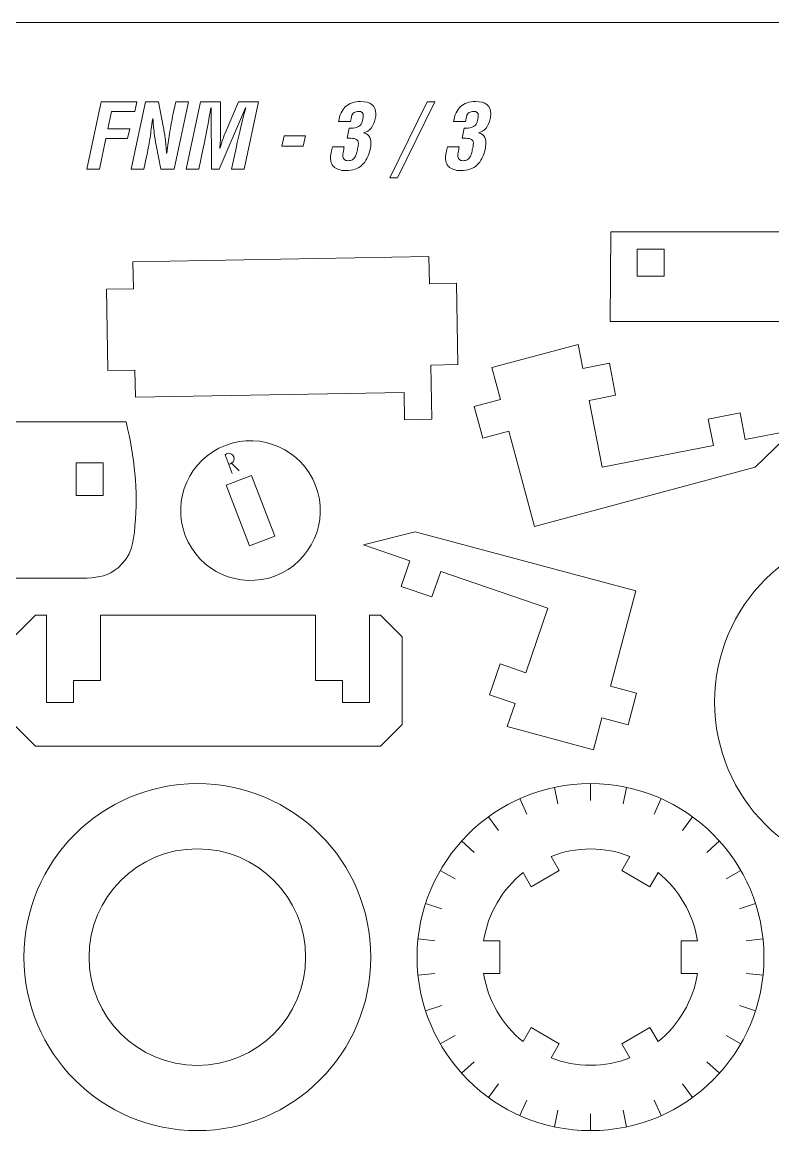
# Model space of a CAD drawing. Header units: centimetres. Extents: x -47.2 to 47.8, y -16.6 to 12.4.
# Drawn here: x -5.36 to 1.7, y -9.03 to 1.56 of the extents above; entities that cross this region are included whole.
import ezdxf

# ---------------------------------------------------------------- set-up
doc = ezdxf.new("R2010")
doc.units = ezdxf.units.CM
doc.header["$MEASUREMENT"] = 0
doc.layers.add('Camada 1', color=7, linetype='Continuous')

msp = doc.modelspace()

# ---------------------------------------------------------------- linework, layer by layer
at = {"layer": 'Camada 1', "color": 6, "lineweight": 9}
msp.add_open_spline([(-8.92761, 1.56359), (-8.92761, 1.56359), (9.47241, 1.56359), (9.47241, 1.56359), (9.47241, 1.56359), (9.63741, 1.56359), (9.7724, 1.4286), (9.7724, 1.2636), (9.7724, 1.2636), (9.7724, 1.2636), (9.7724, -16.29702), (9.7724, -16.29702), (9.7724, -16.29702), (9.7724, -16.46202), (9.63741, -16.59701), (9.47241, -16.59701), (9.47241, -16.59701), (9.47241, -16.59701), (-8.92761, -16.59701), (-8.92761, -16.59701), (-8.92761, -16.59701), (-9.09261, -16.59701), (-9.2276, -16.46202), (-9.2276, -16.29702), (-9.2276, -16.29702), (-9.2276, -16.29702), (-9.2276, 1.2636), (-9.2276, 1.2636), (-9.2276, 1.2636), (-9.2276, 1.4286), (-9.09261, 1.56359), (-8.92761, 1.56359)], degree=3, knots=[0, 0, 0, 0, 0.11111111, 0.11111111, 0.11111111, 0.11111111, 0.22222222, 0.22222222, 0.22222222, 0.22222222, 0.33333333, 0.33333333, 0.33333333, 0.33333333, 0.44444444, 0.44444444, 0.44444444, 0.44444444, 0.55555556, 0.55555556, 0.55555556, 0.55555556, 0.66666667, 0.66666667, 0.66666667, 0.66666667, 0.77777778, 0.77777778, 0.77777778, 0.77777778, 1, 1, 1, 1], dxfattribs=at)
at = {"layer": 'Camada 1', "color": 5, "lineweight": 9}
for points, knots in [([(-4.63221, 0.18341), (-4.63221, 0.18341), (-4.57125, 0.47128), (-4.57125, 0.47128), (-4.57125, 0.47128), (-4.57125, 0.47128), (-4.3672, 0.47128), (-4.3672, 0.47128), (-4.3672, 0.47128), (-4.3672, 0.47128), (-4.34688, 0.56441), (-4.34688, 0.56441), (-4.34688, 0.56441), (-4.34688, 0.56441), (-4.55093, 0.56441), (-4.55093, 0.56441), (-4.55093, 0.56441), (-4.55093, 0.56441), (-4.51706, 0.72528), (-4.51706, 0.72528), (-4.51706, 0.72528), (-4.51706, 0.72528), (-4.29947, 0.72528), (-4.29947, 0.72528), (-4.29947, 0.72528), (-4.29947, 0.72528), (-4.27999, 0.81841), (-4.27999, 0.81841), (-4.27999, 0.81841), (-4.27999, 0.81841), (-4.61612, 0.81841), (-4.61612, 0.81841), (-4.61612, 0.81841), (-4.61612, 0.81841), (-4.75074, 0.18341), (-4.75074, 0.18341), (-4.75074, 0.18341), (-4.75074, 0.18341), (-4.63221, 0.18341), (-4.63221, 0.18341)], [0, 0, 0, 0, 0.09090909, 0.09090909, 0.09090909, 0.09090909, 0.18181818, 0.18181818, 0.18181818, 0.18181818, 0.27272727, 0.27272727, 0.27272727, 0.27272727, 0.36363636, 0.36363636, 0.36363636, 0.36363636, 0.45454545, 0.45454545, 0.45454545, 0.45454545, 0.54545455, 0.54545455, 0.54545455, 0.54545455, 0.63636364, 0.63636364, 0.63636364, 0.63636364, 0.72727273, 0.72727273, 0.72727273, 0.72727273, 0.81818182, 0.81818182, 0.81818182, 0.81818182, 1, 1, 1, 1]), ([(-3.93963, 0.69395), (-3.94979, 0.64597), (-3.96051, 0.58642), (-3.9718, 0.5153), (-3.9718, 0.5153), (-3.9797, 0.46507), (-3.98845, 0.40496), (-3.99805, 0.33496), (-3.99805, 0.33496), (-3.99805, 0.33496), (-3.99974, 0.33496), (-3.99974, 0.33496), (-3.99974, 0.33496), (-4.00313, 0.38689), (-4.00736, 0.4329), (-4.01244, 0.47297), (-4.01244, 0.47297), (-4.01752, 0.51305), (-4.02373, 0.55115), (-4.03107, 0.58727), (-4.03107, 0.58727), (-4.03107, 0.58727), (-4.07425, 0.81841), (-4.07425, 0.81841), (-4.07425, 0.81841), (-4.07425, 0.81841), (-4.19702, 0.81841), (-4.19702, 0.81841), (-4.19702, 0.81841), (-4.19702, 0.81841), (-4.33164, 0.18341), (-4.33164, 0.18341), (-4.33164, 0.18341), (-4.33164, 0.18341), (-4.2131, 0.18341), (-4.2131, 0.18341), (-4.2131, 0.18341), (-4.2131, 0.18341), (-4.1877, 0.30279), (-4.1877, 0.30279), (-4.1877, 0.30279), (-4.18206, 0.32876), (-4.1767, 0.35599), (-4.17162, 0.38449), (-4.17162, 0.38449), (-4.16654, 0.413), (-4.16117, 0.44503), (-4.15553, 0.48059), (-4.15553, 0.48059), (-4.15101, 0.50938), (-4.14706, 0.53633), (-4.14368, 0.56145), (-4.14368, 0.56145), (-4.14029, 0.58657), (-4.13577, 0.62001), (-4.13013, 0.66178), (-4.13013, 0.66178), (-4.13013, 0.66178), (-4.12844, 0.66178), (-4.12844, 0.66178), (-4.12844, 0.66178), (-4.12505, 0.61154), (-4.12096, 0.5661), (-4.11616, 0.52546), (-4.11616, 0.52546), (-4.11136, 0.48482), (-4.10501, 0.44616), (-4.09711, 0.40947), (-4.09711, 0.40947), (-4.09711, 0.40947), (-4.05308, 0.18341), (-4.05308, 0.18341), (-4.05308, 0.18341), (-4.05308, 0.18341), (-3.92947, 0.18341), (-3.92947, 0.18341), (-3.92947, 0.18341), (-3.92947, 0.18341), (-3.79485, 0.81841), (-3.79485, 0.81841), (-3.79485, 0.81841), (-3.79485, 0.81841), (-3.91338, 0.81841), (-3.91338, 0.81841), (-3.91338, 0.81841), (-3.91338, 0.81841), (-3.93963, 0.69395), (-3.93963, 0.69395)], [0, 0, 0, 0, 0.04347826, 0.04347826, 0.04347826, 0.04347826, 0.08695652, 0.08695652, 0.08695652, 0.08695652, 0.13043478, 0.13043478, 0.13043478, 0.13043478, 0.17391304, 0.17391304, 0.17391304, 0.17391304, 0.2173913, 0.2173913, 0.2173913, 0.2173913, 0.26086957, 0.26086957, 0.26086957, 0.26086957, 0.30434783, 0.30434783, 0.30434783, 0.30434783, 0.34782609, 0.34782609, 0.34782609, 0.34782609, 0.39130435, 0.39130435, 0.39130435, 0.39130435, 0.43478261, 0.43478261, 0.43478261, 0.43478261, 0.47826087, 0.47826087, 0.47826087, 0.47826087, 0.52173913, 0.52173913, 0.52173913, 0.52173913, 0.56521739, 0.56521739, 0.56521739, 0.56521739, 0.60869565, 0.60869565, 0.60869565, 0.60869565, 0.65217391, 0.65217391, 0.65217391, 0.65217391, 0.69565217, 0.69565217, 0.69565217, 0.69565217, 0.73913043, 0.73913043, 0.73913043, 0.73913043, 0.7826087, 0.7826087, 0.7826087, 0.7826087, 0.82608696, 0.82608696, 0.82608696, 0.82608696, 0.86956522, 0.86956522, 0.86956522, 0.86956522, 0.91304348, 0.91304348, 0.91304348, 0.91304348, 1, 1, 1, 1]), ([(-3.6543, 0.38322), (-3.62438, 0.52377), (-3.60096, 0.64993), (-3.58402, 0.76169), (-3.58402, 0.76169), (-3.58402, 0.76169), (-3.57979, 0.76169), (-3.57979, 0.76169), (-3.57979, 0.76169), (-3.57979, 0.76169), (-3.5781, 0.18341), (-3.5781, 0.18341), (-3.5781, 0.18341), (-3.5781, 0.18341), (-3.50613, 0.18341), (-3.50613, 0.18341), (-3.50613, 0.18341), (-3.50613, 0.18341), (-3.25636, 0.76169), (-3.25636, 0.76169), (-3.25636, 0.76169), (-3.25636, 0.76169), (-3.25467, 0.76169), (-3.25467, 0.76169), (-3.25467, 0.76169), (-3.28515, 0.6488), (-3.31535, 0.52264), (-3.34526, 0.38322), (-3.34526, 0.38322), (-3.34526, 0.38322), (-3.38759, 0.18341), (-3.38759, 0.18341), (-3.38759, 0.18341), (-3.38759, 0.18341), (-3.26906, 0.18341), (-3.26906, 0.18341), (-3.26906, 0.18341), (-3.26906, 0.18341), (-3.13444, 0.81841), (-3.13444, 0.81841), (-3.13444, 0.81841), (-3.13444, 0.81841), (-3.3224, 0.81841), (-3.3224, 0.81841), (-3.3224, 0.81841), (-3.3224, 0.81841), (-3.44855, 0.52377), (-3.44855, 0.52377), (-3.44855, 0.52377), (-3.45646, 0.50458), (-3.46365, 0.48525), (-3.47015, 0.46577), (-3.47015, 0.46577), (-3.47664, 0.4463), (-3.48581, 0.41681), (-3.49766, 0.3773), (-3.49766, 0.3773), (-3.49766, 0.3773), (-3.49936, 0.3773), (-3.49936, 0.3773), (-3.49936, 0.3773), (-3.49371, 0.43205), (-3.49089, 0.48087), (-3.49089, 0.52377), (-3.49089, 0.52377), (-3.49089, 0.52377), (-3.49174, 0.81841), (-3.49174, 0.81841), (-3.49174, 0.81841), (-3.49174, 0.81841), (-3.68054, 0.81841), (-3.68054, 0.81841), (-3.68054, 0.81841), (-3.68054, 0.81841), (-3.81516, 0.18341), (-3.81516, 0.18341), (-3.81516, 0.18341), (-3.81516, 0.18341), (-3.69663, 0.18341), (-3.69663, 0.18341), (-3.69663, 0.18341), (-3.69663, 0.18341), (-3.6543, 0.38322), (-3.6543, 0.38322)], [0, 0, 0, 0, 0.04545455, 0.04545455, 0.04545455, 0.04545455, 0.09090909, 0.09090909, 0.09090909, 0.09090909, 0.13636364, 0.13636364, 0.13636364, 0.13636364, 0.18181818, 0.18181818, 0.18181818, 0.18181818, 0.22727273, 0.22727273, 0.22727273, 0.22727273, 0.27272727, 0.27272727, 0.27272727, 0.27272727, 0.31818182, 0.31818182, 0.31818182, 0.31818182, 0.36363636, 0.36363636, 0.36363636, 0.36363636, 0.40909091, 0.40909091, 0.40909091, 0.40909091, 0.45454545, 0.45454545, 0.45454545, 0.45454545, 0.5, 0.5, 0.5, 0.5, 0.54545455, 0.54545455, 0.54545455, 0.54545455, 0.59090909, 0.59090909, 0.59090909, 0.59090909, 0.63636364, 0.63636364, 0.63636364, 0.63636364, 0.68181818, 0.68181818, 0.68181818, 0.68181818, 0.72727273, 0.72727273, 0.72727273, 0.72727273, 0.77272727, 0.77272727, 0.77272727, 0.77272727, 0.81818182, 0.81818182, 0.81818182, 0.81818182, 0.86363636, 0.86363636, 0.86363636, 0.86363636, 0.90909091, 0.90909091, 0.90909091, 0.90909091, 1, 1, 1, 1]), ([(-2.30047, 0.47636), (-2.27394, 0.47636), (-2.25221, 0.47481), (-2.23527, 0.4717), (-2.23527, 0.4717), (-2.21834, 0.4686), (-2.20649, 0.46168), (-2.19971, 0.45096), (-2.19971, 0.45096), (-2.19633, 0.44588), (-2.19463, 0.43798), (-2.19463, 0.42725), (-2.19463, 0.42725), (-2.19463, 0.41596), (-2.19661, 0.40157), (-2.20056, 0.38407), (-2.20056, 0.38407), (-2.20056, 0.38407), (-2.20141, 0.37984), (-2.20141, 0.37984), (-2.20141, 0.37984), (-2.20536, 0.36008), (-2.20903, 0.34428), (-2.21241, 0.33242), (-2.21241, 0.33242), (-2.2158, 0.32057), (-2.2206, 0.30928), (-2.22681, 0.29856), (-2.22681, 0.29856), (-2.23301, 0.28783), (-2.2412, 0.27937), (-2.25136, 0.27316), (-2.25136, 0.27316), (-2.26152, 0.26695), (-2.27422, 0.26384), (-2.28946, 0.26384), (-2.28946, 0.26384), (-2.30809, 0.26384), (-2.32121, 0.26836), (-2.32883, 0.27739), (-2.32883, 0.27739), (-2.33645, 0.28642), (-2.34026, 0.29912), (-2.34026, 0.31549), (-2.34026, 0.31549), (-2.34026, 0.32678), (-2.33772, 0.34541), (-2.33264, 0.37137), (-2.33264, 0.37137), (-2.33095, 0.37984), (-2.32953, 0.38746), (-2.32841, 0.39423), (-2.32841, 0.39423), (-2.32841, 0.39423), (-2.43932, 0.39423), (-2.43932, 0.39423), (-2.43932, 0.39423), (-2.43932, 0.39423), (-2.44694, 0.35698), (-2.44694, 0.35698), (-2.44694, 0.35698), (-2.45315, 0.33271), (-2.45625, 0.31097), (-2.45625, 0.29178), (-2.45625, 0.29178), (-2.45625, 0.27541), (-2.454, 0.26017), (-2.44948, 0.24606), (-2.44948, 0.24606), (-2.44496, 0.23195), (-2.43734, 0.21925), (-2.42662, 0.20796), (-2.42662, 0.20796), (-2.4159, 0.19667), (-2.40108, 0.18764), (-2.38217, 0.18087), (-2.38217, 0.18087), (-2.36326, 0.1741), (-2.33969, 0.17071), (-2.31147, 0.17071), (-2.31147, 0.17071), (-2.24825, 0.17071), (-2.19802, 0.18793), (-2.16077, 0.22236), (-2.16077, 0.22236), (-2.12351, 0.25679), (-2.09811, 0.30618), (-2.08456, 0.37052), (-2.08456, 0.37052), (-2.07948, 0.39197), (-2.07694, 0.41145), (-2.07694, 0.42894), (-2.07694, 0.42894), (-2.07694, 0.45773), (-2.08329, 0.48017), (-2.096, 0.49625), (-2.096, 0.49625), (-2.1087, 0.51234), (-2.12577, 0.5218), (-2.14722, 0.52462), (-2.14722, 0.52462), (-2.14722, 0.52462), (-2.14722, 0.52631), (-2.14722, 0.52631), (-2.14722, 0.52631), (-2.11787, 0.53083), (-2.09374, 0.54578), (-2.07483, 0.57118), (-2.07483, 0.57118), (-2.05592, 0.59658), (-2.04308, 0.62537), (-2.0363, 0.65755), (-2.0363, 0.65755), (-2.03235, 0.67504), (-2.03038, 0.69113), (-2.03038, 0.70581), (-2.03038, 0.70581), (-2.03038, 0.74249), (-2.04223, 0.77086), (-2.06594, 0.7909), (-2.06594, 0.7909), (-2.08965, 0.81093), (-2.12577, 0.82095), (-2.17431, 0.82095), (-2.17431, 0.82095), (-2.23358, 0.82095), (-2.28043, 0.80472), (-2.31486, 0.77227), (-2.31486, 0.77227), (-2.34929, 0.73981), (-2.3713, 0.69339), (-2.3809, 0.63299), (-2.3809, 0.63299), (-2.3809, 0.63299), (-2.26999, 0.63299), (-2.26999, 0.63299), (-2.26999, 0.63299), (-2.26999, 0.63299), (-2.26067, 0.67787), (-2.26067, 0.67787), (-2.26067, 0.67787), (-2.25616, 0.69649), (-2.24755, 0.70947), (-2.23485, 0.71681), (-2.23485, 0.71681), (-2.22215, 0.72415), (-2.20818, 0.72782), (-2.19294, 0.72782), (-2.19294, 0.72782), (-2.16302, 0.72782), (-2.14807, 0.71343), (-2.14807, 0.68464), (-2.14807, 0.68464), (-2.14807, 0.67674), (-2.14919, 0.66742), (-2.15145, 0.6567), (-2.15145, 0.6567), (-2.1554, 0.63807), (-2.16119, 0.62213), (-2.16881, 0.60886), (-2.16881, 0.60886), (-2.17643, 0.5956), (-2.18842, 0.58558), (-2.20479, 0.5788), (-2.20479, 0.5788), (-2.21721, 0.57372), (-2.2364, 0.5709), (-2.26237, 0.57034), (-2.26237, 0.57034), (-2.27083, 0.57034), (-2.27704, 0.57034), (-2.28099, 0.57034), (-2.28099, 0.57034), (-2.28099, 0.57034), (-2.30047, 0.47636), (-2.30047, 0.47636)], [0, 0, 0, 0, 0.02222222, 0.02222222, 0.02222222, 0.02222222, 0.04444444, 0.04444444, 0.04444444, 0.04444444, 0.06666667, 0.06666667, 0.06666667, 0.06666667, 0.08888889, 0.08888889, 0.08888889, 0.08888889, 0.11111111, 0.11111111, 0.11111111, 0.11111111, 0.13333333, 0.13333333, 0.13333333, 0.13333333, 0.15555556, 0.15555556, 0.15555556, 0.15555556, 0.17777778, 0.17777778, 0.17777778, 0.17777778, 0.2, 0.2, 0.2, 0.2, 0.22222222, 0.22222222, 0.22222222, 0.22222222, 0.24444444, 0.24444444, 0.24444444, 0.24444444, 0.26666667, 0.26666667, 0.26666667, 0.26666667, 0.28888889, 0.28888889, 0.28888889, 0.28888889, 0.31111111, 0.31111111, 0.31111111, 0.31111111, 0.33333333, 0.33333333, 0.33333333, 0.33333333, 0.35555556, 0.35555556, 0.35555556, 0.35555556, 0.37777778, 0.37777778, 0.37777778, 0.37777778, 0.4, 0.4, 0.4, 0.4, 0.42222222, 0.42222222, 0.42222222, 0.42222222, 0.44444444, 0.44444444, 0.44444444, 0.44444444, 0.46666667, 0.46666667, 0.46666667, 0.46666667, 0.48888889, 0.48888889, 0.48888889, 0.48888889, 0.51111111, 0.51111111, 0.51111111, 0.51111111, 0.53333333, 0.53333333, 0.53333333, 0.53333333, 0.55555556, 0.55555556, 0.55555556, 0.55555556, 0.57777778, 0.57777778, 0.57777778, 0.57777778, 0.6, 0.6, 0.6, 0.6, 0.62222222, 0.62222222, 0.62222222, 0.62222222, 0.64444444, 0.64444444, 0.64444444, 0.64444444, 0.66666667, 0.66666667, 0.66666667, 0.66666667, 0.68888889, 0.68888889, 0.68888889, 0.68888889, 0.71111111, 0.71111111, 0.71111111, 0.71111111, 0.73333333, 0.73333333, 0.73333333, 0.73333333, 0.75555556, 0.75555556, 0.75555556, 0.75555556, 0.77777778, 0.77777778, 0.77777778, 0.77777778, 0.8, 0.8, 0.8, 0.8, 0.82222222, 0.82222222, 0.82222222, 0.82222222, 0.84444444, 0.84444444, 0.84444444, 0.84444444, 0.86666667, 0.86666667, 0.86666667, 0.86666667, 0.88888889, 0.88888889, 0.88888889, 0.88888889, 0.91111111, 0.91111111, 0.91111111, 0.91111111, 0.93333333, 0.93333333, 0.93333333, 0.93333333, 0.95555556, 0.95555556, 0.95555556, 0.95555556, 1, 1, 1, 1]), ([(-1.89914, 0.10382), (-1.89914, 0.10382), (-1.82548, 0.10382), (-1.82548, 0.10382), (-1.82548, 0.10382), (-1.82548, 0.10382), (-1.47411, 0.81841), (-1.47411, 0.81841), (-1.47411, 0.81841), (-1.47411, 0.81841), (-1.54777, 0.81841), (-1.54777, 0.81841), (-1.54777, 0.81841), (-1.54777, 0.81841), (-1.89914, 0.10382), (-1.89914, 0.10382)], [0, 0, 0, 0, 0.2, 0.2, 0.2, 0.2, 0.4, 0.4, 0.4, 0.4, 0.6, 0.6, 0.6, 0.6, 1, 1, 1, 1]), ([(-1.21842, 0.47636), (-1.19189, 0.47636), (-1.17016, 0.47481), (-1.15322, 0.4717), (-1.15322, 0.4717), (-1.13629, 0.4686), (-1.12444, 0.46168), (-1.11766, 0.45096), (-1.11766, 0.45096), (-1.11428, 0.44588), (-1.11258, 0.43798), (-1.11258, 0.42725), (-1.11258, 0.42725), (-1.11258, 0.41596), (-1.11456, 0.40157), (-1.11851, 0.38407), (-1.11851, 0.38407), (-1.11851, 0.38407), (-1.11936, 0.37984), (-1.11936, 0.37984), (-1.11936, 0.37984), (-1.12331, 0.36008), (-1.12698, 0.34428), (-1.13036, 0.33242), (-1.13036, 0.33242), (-1.13375, 0.32057), (-1.13855, 0.30928), (-1.14476, 0.29856), (-1.14476, 0.29856), (-1.15096, 0.28783), (-1.15915, 0.27937), (-1.16931, 0.27316), (-1.16931, 0.27316), (-1.17947, 0.26695), (-1.19217, 0.26384), (-1.20741, 0.26384), (-1.20741, 0.26384), (-1.22604, 0.26384), (-1.23916, 0.26836), (-1.24678, 0.27739), (-1.24678, 0.27739), (-1.2544, 0.28642), (-1.25821, 0.29912), (-1.25821, 0.31549), (-1.25821, 0.31549), (-1.25821, 0.32678), (-1.25567, 0.34541), (-1.25059, 0.37137), (-1.25059, 0.37137), (-1.2489, 0.37984), (-1.24748, 0.38746), (-1.24636, 0.39423), (-1.24636, 0.39423), (-1.24636, 0.39423), (-1.35727, 0.39423), (-1.35727, 0.39423), (-1.35727, 0.39423), (-1.35727, 0.39423), (-1.36489, 0.35698), (-1.36489, 0.35698), (-1.36489, 0.35698), (-1.3711, 0.33271), (-1.3742, 0.31097), (-1.3742, 0.29178), (-1.3742, 0.29178), (-1.3742, 0.27541), (-1.37195, 0.26017), (-1.36743, 0.24606), (-1.36743, 0.24606), (-1.36291, 0.23195), (-1.35529, 0.21925), (-1.34457, 0.20796), (-1.34457, 0.20796), (-1.33385, 0.19667), (-1.31903, 0.18764), (-1.30012, 0.18087), (-1.30012, 0.18087), (-1.28121, 0.1741), (-1.25764, 0.17071), (-1.22942, 0.17071), (-1.22942, 0.17071), (-1.1662, 0.17071), (-1.11597, 0.18793), (-1.07872, 0.22236), (-1.07872, 0.22236), (-1.04146, 0.25679), (-1.01606, 0.30618), (-1.00251, 0.37052), (-1.00251, 0.37052), (-0.99743, 0.39197), (-0.99489, 0.41145), (-0.99489, 0.42894), (-0.99489, 0.42894), (-0.99489, 0.45773), (-1.00124, 0.48017), (-1.01395, 0.49625), (-1.01395, 0.49625), (-1.02665, 0.51234), (-1.04372, 0.5218), (-1.06517, 0.52462), (-1.06517, 0.52462), (-1.06517, 0.52462), (-1.06517, 0.52631), (-1.06517, 0.52631), (-1.06517, 0.52631), (-1.03582, 0.53083), (-1.01169, 0.54578), (-0.99278, 0.57118), (-0.99278, 0.57118), (-0.97387, 0.59658), (-0.96103, 0.62537), (-0.95425, 0.65755), (-0.95425, 0.65755), (-0.9503, 0.67504), (-0.94833, 0.69113), (-0.94833, 0.70581), (-0.94833, 0.70581), (-0.94833, 0.74249), (-0.96018, 0.77086), (-0.98389, 0.7909), (-0.98389, 0.7909), (-1.0076, 0.81093), (-1.04372, 0.82095), (-1.09226, 0.82095), (-1.09226, 0.82095), (-1.15153, 0.82095), (-1.19838, 0.80472), (-1.23281, 0.77227), (-1.23281, 0.77227), (-1.26724, 0.73981), (-1.28925, 0.69339), (-1.29885, 0.63299), (-1.29885, 0.63299), (-1.29885, 0.63299), (-1.18794, 0.63299), (-1.18794, 0.63299), (-1.18794, 0.63299), (-1.18794, 0.63299), (-1.17862, 0.67787), (-1.17862, 0.67787), (-1.17862, 0.67787), (-1.17411, 0.69649), (-1.1655, 0.70947), (-1.1528, 0.71681), (-1.1528, 0.71681), (-1.1401, 0.72415), (-1.12613, 0.72782), (-1.11089, 0.72782), (-1.11089, 0.72782), (-1.08097, 0.72782), (-1.06602, 0.71343), (-1.06602, 0.68464), (-1.06602, 0.68464), (-1.06602, 0.67674), (-1.06714, 0.66742), (-1.0694, 0.6567), (-1.0694, 0.6567), (-1.07335, 0.63807), (-1.07914, 0.62213), (-1.08676, 0.60886), (-1.08676, 0.60886), (-1.09438, 0.5956), (-1.10637, 0.58558), (-1.12274, 0.5788), (-1.12274, 0.5788), (-1.13516, 0.57372), (-1.15435, 0.5709), (-1.18032, 0.57034), (-1.18032, 0.57034), (-1.18878, 0.57034), (-1.19499, 0.57034), (-1.19894, 0.57034), (-1.19894, 0.57034), (-1.19894, 0.57034), (-1.21842, 0.47636), (-1.21842, 0.47636)], [0, 0, 0, 0, 0.02222222, 0.02222222, 0.02222222, 0.02222222, 0.04444444, 0.04444444, 0.04444444, 0.04444444, 0.06666667, 0.06666667, 0.06666667, 0.06666667, 0.08888889, 0.08888889, 0.08888889, 0.08888889, 0.11111111, 0.11111111, 0.11111111, 0.11111111, 0.13333333, 0.13333333, 0.13333333, 0.13333333, 0.15555556, 0.15555556, 0.15555556, 0.15555556, 0.17777778, 0.17777778, 0.17777778, 0.17777778, 0.2, 0.2, 0.2, 0.2, 0.22222222, 0.22222222, 0.22222222, 0.22222222, 0.24444444, 0.24444444, 0.24444444, 0.24444444, 0.26666667, 0.26666667, 0.26666667, 0.26666667, 0.28888889, 0.28888889, 0.28888889, 0.28888889, 0.31111111, 0.31111111, 0.31111111, 0.31111111, 0.33333333, 0.33333333, 0.33333333, 0.33333333, 0.35555556, 0.35555556, 0.35555556, 0.35555556, 0.37777778, 0.37777778, 0.37777778, 0.37777778, 0.4, 0.4, 0.4, 0.4, 0.42222222, 0.42222222, 0.42222222, 0.42222222, 0.44444444, 0.44444444, 0.44444444, 0.44444444, 0.46666667, 0.46666667, 0.46666667, 0.46666667, 0.48888889, 0.48888889, 0.48888889, 0.48888889, 0.51111111, 0.51111111, 0.51111111, 0.51111111, 0.53333333, 0.53333333, 0.53333333, 0.53333333, 0.55555556, 0.55555556, 0.55555556, 0.55555556, 0.57777778, 0.57777778, 0.57777778, 0.57777778, 0.6, 0.6, 0.6, 0.6, 0.62222222, 0.62222222, 0.62222222, 0.62222222, 0.64444444, 0.64444444, 0.64444444, 0.64444444, 0.66666667, 0.66666667, 0.66666667, 0.66666667, 0.68888889, 0.68888889, 0.68888889, 0.68888889, 0.71111111, 0.71111111, 0.71111111, 0.71111111, 0.73333333, 0.73333333, 0.73333333, 0.73333333, 0.75555556, 0.75555556, 0.75555556, 0.75555556, 0.77777778, 0.77777778, 0.77777778, 0.77777778, 0.8, 0.8, 0.8, 0.8, 0.82222222, 0.82222222, 0.82222222, 0.82222222, 0.84444444, 0.84444444, 0.84444444, 0.84444444, 0.86666667, 0.86666667, 0.86666667, 0.86666667, 0.88888889, 0.88888889, 0.88888889, 0.88888889, 0.91111111, 0.91111111, 0.91111111, 0.91111111, 0.93333333, 0.93333333, 0.93333333, 0.93333333, 0.95555556, 0.95555556, 0.95555556, 0.95555556, 1, 1, 1, 1]), ([(-2.71364, 0.39931), (-2.71364, 0.39931), (-2.69248, 0.49668), (-2.69248, 0.49668), (-2.69248, 0.49668), (-2.69248, 0.49668), (-2.89398, 0.49668), (-2.89398, 0.49668), (-2.89398, 0.49668), (-2.89398, 0.49668), (-2.91515, 0.39931), (-2.91515, 0.39931), (-2.91515, 0.39931), (-2.91515, 0.39931), (-2.71364, 0.39931), (-2.71364, 0.39931)], [0, 0, 0, 0, 0.2, 0.2, 0.2, 0.2, 0.4, 0.4, 0.4, 0.4, 0.6, 0.6, 0.6, 0.6, 1, 1, 1, 1]), ([(-3.38123, -2.67739), (-3.38123, -2.67739), (-3.44879, -2.50139), (-3.44879, -2.50139), (-3.44879, -2.50139), (-3.43205, -2.48613), (-3.4072, -2.48386), (-3.38797, -2.49582), (-3.38797, -2.49582), (-3.36874, -2.50779), (-3.3598, -2.53107), (-3.36608, -2.55284), (-3.36608, -2.55284), (-3.37237, -2.5746), (-3.39236, -2.58953), (-3.41501, -2.58939)], [0, 0, 0, 0, 0.2, 0.2, 0.2, 0.2, 0.4, 0.4, 0.4, 0.4, 0.6, 0.6, 0.6, 0.6, 1, 1, 1, 1])]:
    msp.add_open_spline(points, degree=3, knots=knots, dxfattribs=at)
at = {"layer": 'Camada 1', "color": 250, "lineweight": 9}
for points, knots in [([(0.18254, -0.40503), (0.18254, -0.40503), (3.19745, -0.40503), (3.19745, -0.40503), (3.19745, -0.40503), (3.19745, -0.40503), (3.20573, -1.2493), (3.20573, -1.2493), (3.20573, -1.2493), (3.20573, -1.2493), (0.17427, -1.2493), (0.17427, -1.2493), (0.17427, -1.2493), (0.17427, -1.2493), (0.18254, -0.40503), (0.18254, -0.40503)], [0, 0, 0, 0, 0.2, 0.2, 0.2, 0.2, 0.4, 0.4, 0.4, 0.4, 0.6, 0.6, 0.6, 0.6, 1, 1, 1, 1]), ([(-4.29783, -1.70647), (-4.29783, -1.70647), (-4.29338, -1.96146), (-4.29338, -1.96146), (-4.29338, -1.96146), (-4.29338, -1.96146), (-1.76382, -1.91731), (-1.76382, -1.91731), (-1.76382, -1.91731), (-1.76382, -1.91731), (-1.75937, -2.17231), (-1.75937, -2.17231), (-1.75937, -2.17231), (-1.75937, -2.17231), (-1.50437, -2.16786), (-1.50437, -2.16786), (-1.50437, -2.16786), (-1.50437, -2.16786), (-1.51327, -1.65787), (-1.51327, -1.65787), (-1.51327, -1.65787), (-1.51327, -1.65787), (-1.25828, -1.65342), (-1.25828, -1.65342), (-1.25828, -1.65342), (-1.25828, -1.65342), (-1.27163, -0.88843), (-1.27163, -0.88843), (-1.27163, -0.88843), (-1.27163, -0.88843), (-1.52662, -0.89289), (-1.52662, -0.89289), (-1.52662, -0.89289), (-1.52662, -0.89289), (-1.53107, -0.63788), (-1.53107, -0.63788), (-1.53107, -0.63788), (-1.53107, -0.63788), (-4.31563, -0.68649), (-4.31563, -0.68649), (-4.31563, -0.68649), (-4.31563, -0.68649), (-4.31118, -0.94149), (-4.31118, -0.94149), (-4.31118, -0.94149), (-4.31118, -0.94149), (-4.56617, -0.94594), (-4.56617, -0.94594), (-4.56617, -0.94594), (-4.56617, -0.94594), (-4.55282, -1.71092), (-4.55282, -1.71092), (-4.55282, -1.71092), (-4.55282, -1.71092), (-4.29783, -1.70647), (-4.29783, -1.70647)], [0, 0, 0, 0, 0.06666667, 0.06666667, 0.06666667, 0.06666667, 0.13333333, 0.13333333, 0.13333333, 0.13333333, 0.2, 0.2, 0.2, 0.2, 0.26666667, 0.26666667, 0.26666667, 0.26666667, 0.33333333, 0.33333333, 0.33333333, 0.33333333, 0.4, 0.4, 0.4, 0.4, 0.46666667, 0.46666667, 0.46666667, 0.46666667, 0.53333333, 0.53333333, 0.53333333, 0.53333333, 0.6, 0.6, 0.6, 0.6, 0.66666667, 0.66666667, 0.66666667, 0.66666667, 0.73333333, 0.73333333, 0.73333333, 0.73333333, 0.8, 0.8, 0.8, 0.8, 0.86666667, 0.86666667, 0.86666667, 0.86666667, 1, 1, 1, 1]), ([(-0.0827, -1.69005), (-0.0827, -1.69005), (0.16765, -1.64138), (0.16765, -1.64138), (0.16765, -1.64138), (0.16765, -1.64138), (0.22604, -1.9418), (0.22604, -1.9418), (0.22604, -1.9418), (0.22604, -1.9418), (-0.02432, -1.99048), (-0.02432, -1.99048), (-0.02432, -1.99048), (-0.02432, -1.99048), (0.09809, -2.62011), (0.09809, -2.62011), (0.09809, -2.62011), (0.09809, -2.62011), (1.14602, -2.41641), (1.14602, -2.41641), (1.14602, -2.41641), (1.14602, -2.41641), (1.09736, -2.16607), (1.09736, -2.16607), (1.09736, -2.16607), (1.09736, -2.16607), (1.39777, -2.10767), (1.39777, -2.10767), (1.39777, -2.10767), (1.39777, -2.10767), (1.44644, -2.35803), (1.44644, -2.35803), (1.44644, -2.35803), (1.44644, -2.35803), (1.90094, -2.26968), (1.90094, -2.26968), (1.90094, -2.26968), (1.90094, -2.26968), (1.54032, -2.61967), (1.54032, -2.61967), (1.54032, -2.61967), (1.54032, -2.61967), (-0.53758, -3.17644), (-0.53758, -3.17644), (-0.53758, -3.17644), (-0.53758, -3.17644), (-0.77779, -2.27994), (-0.77779, -2.27994), (-0.77779, -2.27994), (-0.77779, -2.27994), (-1.02414, -2.34595), (-1.02414, -2.34595), (-1.02414, -2.34595), (-1.02414, -2.34595), (-1.10421, -2.04711), (-1.10421, -2.04711), (-1.10421, -2.04711), (-1.10421, -2.04711), (-0.85786, -1.9811), (-0.85786, -1.9811), (-0.85786, -1.9811), (-0.85786, -1.9811), (-0.93794, -1.68228), (-0.93794, -1.68228), (-0.93794, -1.68228), (-0.93794, -1.68228), (-0.12648, -1.46485), (-0.12648, -1.46485), (-0.12648, -1.46485), (-0.12648, -1.46485), (-0.0827, -1.69005), (-0.0827, -1.69005)], [0, 0, 0, 0, 0.05263158, 0.05263158, 0.05263158, 0.05263158, 0.10526316, 0.10526316, 0.10526316, 0.10526316, 0.15789474, 0.15789474, 0.15789474, 0.15789474, 0.21052632, 0.21052632, 0.21052632, 0.21052632, 0.26315789, 0.26315789, 0.26315789, 0.26315789, 0.31578947, 0.31578947, 0.31578947, 0.31578947, 0.36842105, 0.36842105, 0.36842105, 0.36842105, 0.42105263, 0.42105263, 0.42105263, 0.42105263, 0.47368421, 0.47368421, 0.47368421, 0.47368421, 0.52631579, 0.52631579, 0.52631579, 0.52631579, 0.57894737, 0.57894737, 0.57894737, 0.57894737, 0.63157895, 0.63157895, 0.63157895, 0.63157895, 0.68421053, 0.68421053, 0.68421053, 0.68421053, 0.73684211, 0.73684211, 0.73684211, 0.73684211, 0.78947368, 0.78947368, 0.78947368, 0.78947368, 0.84210526, 0.84210526, 0.84210526, 0.84210526, 0.89473684, 0.89473684, 0.89473684, 0.89473684, 1, 1, 1, 1]), ([(-4.74546, -3.66167), (-4.74546, -3.66167), (-5.47454, -3.66167), (-5.47454, -3.66167), (-5.47454, -3.66167), (-5.60225, -3.66085), (-5.71127, -3.62537), (-5.80099, -3.52893), (-5.80099, -3.52893), (-5.90002, -3.42249), (-5.91094, -3.31153), (-5.92261, -3.17437), (-5.92261, -3.17437), (-5.95243, -2.82385), (-5.91983, -2.53237), (-5.83908, -2.19267), (-5.83908, -2.19267), (-5.83908, -2.19267), (-4.38092, -2.19267), (-4.38092, -2.19267), (-4.38092, -2.19267), (-4.30017, -2.53237), (-4.26756, -2.82385), (-4.29739, -3.17437), (-4.29739, -3.17437), (-4.31051, -3.32856), (-4.32661, -3.45575), (-4.45668, -3.56469), (-4.45668, -3.56469), (-4.55188, -3.64441), (-4.62971, -3.65295), (-4.74546, -3.66167)], [0, 0, 0, 0, 0.11111111, 0.11111111, 0.11111111, 0.11111111, 0.22222222, 0.22222222, 0.22222222, 0.22222222, 0.33333333, 0.33333333, 0.33333333, 0.33333333, 0.44444444, 0.44444444, 0.44444444, 0.44444444, 0.55555556, 0.55555556, 0.55555556, 0.55555556, 0.66666667, 0.66666667, 0.66666667, 0.66666667, 0.77777778, 0.77777778, 0.77777778, 0.77777778, 1, 1, 1, 1]), ([(-3.44543, -2.41385), (-3.10671, -2.28383), (-2.72671, -2.45302), (-2.59668, -2.79174), (-2.59668, -2.79174), (-2.46666, -3.13046), (-2.63585, -3.51046), (-2.97457, -3.64049), (-2.97457, -3.64049), (-3.31329, -3.77051), (-3.69329, -3.60132), (-3.82332, -3.2626), (-3.82332, -3.2626), (-3.95334, -2.92388), (-3.78415, -2.54388), (-3.44543, -2.41385)], [0, 0, 0, 0, 0.2, 0.2, 0.2, 0.2, 0.4, 0.4, 0.4, 0.4, 0.6, 0.6, 0.6, 0.6, 1, 1, 1, 1]), ([(-0.7192, -4.84209), (-0.7192, -4.84209), (-0.96033, -4.75907), (-0.96033, -4.75907), (-0.96033, -4.75907), (-0.96033, -4.75907), (-0.8607, -4.46969), (-0.8607, -4.46969), (-0.8607, -4.46969), (-0.8607, -4.46969), (-0.61955, -4.55273), (-0.61955, -4.55273), (-0.61955, -4.55273), (-0.61955, -4.55273), (-0.41074, -3.94624), (-0.41074, -3.94624), (-0.41074, -3.94624), (-0.41074, -3.94624), (-1.42013, -3.59867), (-1.42013, -3.59867), (-1.42013, -3.59867), (-1.42013, -3.59867), (-1.50316, -3.83981), (-1.50316, -3.83981), (-1.50316, -3.83981), (-1.50316, -3.83981), (-1.79252, -3.74017), (-1.79252, -3.74017), (-1.79252, -3.74017), (-1.79252, -3.74017), (-1.70948, -3.49903), (-1.70948, -3.49903), (-1.70948, -3.49903), (-1.70948, -3.49903), (-2.14727, -3.34829), (-2.14727, -3.34829), (-2.14727, -3.34829), (-2.14727, -3.34829), (-1.65997, -3.2255), (-1.65997, -3.2255), (-1.65997, -3.2255), (-1.65997, -3.2255), (0.41793, -3.78227), (0.41793, -3.78227), (0.41793, -3.78227), (0.41793, -3.78227), (0.17771, -4.67877), (0.17771, -4.67877), (0.17771, -4.67877), (0.17771, -4.67877), (0.42406, -4.74478), (0.42406, -4.74478), (0.42406, -4.74478), (0.42406, -4.74478), (0.34399, -5.04362), (0.34399, -5.04362), (0.34399, -5.04362), (0.34399, -5.04362), (0.09764, -4.97761), (0.09764, -4.97761), (0.09764, -4.97761), (0.09764, -4.97761), (0.01757, -5.27643), (0.01757, -5.27643), (0.01757, -5.27643), (0.01757, -5.27643), (-0.79389, -5.05901), (-0.79389, -5.05901), (-0.79389, -5.05901), (-0.79389, -5.05901), (-0.7192, -4.84209), (-0.7192, -4.84209)], [0, 0, 0, 0, 0.05263158, 0.05263158, 0.05263158, 0.05263158, 0.10526316, 0.10526316, 0.10526316, 0.10526316, 0.15789474, 0.15789474, 0.15789474, 0.15789474, 0.21052632, 0.21052632, 0.21052632, 0.21052632, 0.26315789, 0.26315789, 0.26315789, 0.26315789, 0.31578947, 0.31578947, 0.31578947, 0.31578947, 0.36842105, 0.36842105, 0.36842105, 0.36842105, 0.42105263, 0.42105263, 0.42105263, 0.42105263, 0.47368421, 0.47368421, 0.47368421, 0.47368421, 0.52631579, 0.52631579, 0.52631579, 0.52631579, 0.57894737, 0.57894737, 0.57894737, 0.57894737, 0.63157895, 0.63157895, 0.63157895, 0.63157895, 0.68421053, 0.68421053, 0.68421053, 0.68421053, 0.73684211, 0.73684211, 0.73684211, 0.73684211, 0.78947368, 0.78947368, 0.78947368, 0.78947368, 0.84210526, 0.84210526, 0.84210526, 0.84210526, 0.89473684, 0.89473684, 0.89473684, 0.89473684, 1, 1, 1, 1]), ([(2.79, -3.19493), (3.69146, -3.19493), (4.42223, -3.92571), (4.42223, -4.82717), (4.42223, -4.82717), (4.42223, -5.72863), (3.69146, -6.4594), (2.79, -6.4594), (2.79, -6.4594), (1.88854, -6.4594), (1.15777, -5.72863), (1.15777, -4.82717), (1.15777, -4.82717), (1.15777, -3.92571), (1.88854, -3.19493), (2.79, -3.19493)], [0, 0, 0, 0, 0.2, 0.2, 0.2, 0.2, 0.4, 0.4, 0.4, 0.4, 0.6, 0.6, 0.6, 0.6, 1, 1, 1, 1]), ([(-5.43658, -4.21556), (-5.43658, -4.21556), (-5.43658, -5.03878), (-5.43658, -5.03878), (-5.43658, -5.03878), (-5.43658, -5.03878), (-5.23255, -5.2428), (-5.23255, -5.2428), (-5.23255, -5.2428), (-5.23255, -5.2428), (-1.98745, -5.2428), (-1.98745, -5.2428), (-1.98745, -5.2428), (-1.98745, -5.2428), (-1.78343, -5.03878), (-1.78343, -5.03878), (-1.78343, -5.03878), (-1.78343, -5.03878), (-1.78343, -4.21556), (-1.78343, -4.21556), (-1.78343, -4.21556), (-1.78343, -4.21556), (-1.98745, -4.01154), (-1.98745, -4.01154), (-1.98745, -4.01154), (-1.98745, -4.01154), (-2.08947, -4.01154), (-2.08947, -4.01154), (-2.08947, -4.01154), (-2.08947, -4.01154), (-2.08947, -4.83238), (-2.08947, -4.83238), (-2.08947, -4.83238), (-2.08947, -4.83238), (-2.34451, -4.83238), (-2.34451, -4.83238), (-2.34451, -4.83238), (-2.34451, -4.83238), (-2.34451, -4.62599), (-2.34451, -4.62599), (-2.34451, -4.62599), (-2.34451, -4.62599), (-2.59954, -4.62599), (-2.59954, -4.62599), (-2.59954, -4.62599), (-2.59954, -4.62599), (-2.59954, -4.01154), (-2.59954, -4.01154), (-2.59954, -4.01154), (-2.59954, -4.01154), (-4.62047, -4.01154), (-4.62047, -4.01154), (-4.62047, -4.01154), (-4.62047, -4.01154), (-4.62047, -4.62599), (-4.62047, -4.62599), (-4.62047, -4.62599), (-4.62047, -4.62599), (-4.87551, -4.62599), (-4.87551, -4.62599), (-4.87551, -4.62599), (-4.87551, -4.62599), (-4.87551, -4.83238), (-4.87551, -4.83238), (-4.87551, -4.83238), (-4.87551, -4.83238), (-5.13054, -4.83238), (-5.13054, -4.83238), (-5.13054, -4.83238), (-5.13054, -4.83238), (-5.13054, -4.01154), (-5.13054, -4.01154), (-5.13054, -4.01154), (-5.13054, -4.01154), (-5.23255, -4.01154), (-5.23255, -4.01154), (-5.23255, -4.01154), (-5.23255, -4.01154), (-5.43658, -4.21556), (-5.43658, -4.21556)], [0, 0, 0, 0, 0.04761905, 0.04761905, 0.04761905, 0.04761905, 0.0952381, 0.0952381, 0.0952381, 0.0952381, 0.14285714, 0.14285714, 0.14285714, 0.14285714, 0.19047619, 0.19047619, 0.19047619, 0.19047619, 0.23809524, 0.23809524, 0.23809524, 0.23809524, 0.28571429, 0.28571429, 0.28571429, 0.28571429, 0.33333333, 0.33333333, 0.33333333, 0.33333333, 0.38095238, 0.38095238, 0.38095238, 0.38095238, 0.42857143, 0.42857143, 0.42857143, 0.42857143, 0.47619048, 0.47619048, 0.47619048, 0.47619048, 0.52380952, 0.52380952, 0.52380952, 0.52380952, 0.57142857, 0.57142857, 0.57142857, 0.57142857, 0.61904762, 0.61904762, 0.61904762, 0.61904762, 0.66666667, 0.66666667, 0.66666667, 0.66666667, 0.71428571, 0.71428571, 0.71428571, 0.71428571, 0.76190476, 0.76190476, 0.76190476, 0.76190476, 0.80952381, 0.80952381, 0.80952381, 0.80952381, 0.85714286, 0.85714286, 0.85714286, 0.85714286, 0.9047619, 0.9047619, 0.9047619, 0.9047619, 1, 1, 1, 1]), ([(-3.71, -5.59494), (-2.80853, -5.59494), (-2.07777, -6.32571), (-2.07777, -7.22717), (-2.07777, -7.22717), (-2.07777, -8.12863), (-2.80853, -8.85939), (-3.71, -8.85939), (-3.71, -8.85939), (-4.61146, -8.85939), (-5.34223, -8.12863), (-5.34223, -7.22717), (-5.34223, -7.22717), (-5.34223, -6.32571), (-4.61146, -5.59494), (-3.71, -5.59494)], [0, 0, 0, 0, 0.2, 0.2, 0.2, 0.2, 0.4, 0.4, 0.4, 0.4, 0.6, 0.6, 0.6, 0.6, 1, 1, 1, 1]), ([(-0.01, -5.59493), (0.89146, -5.59493), (1.62224, -6.32571), (1.62224, -7.22717), (1.62224, -7.22717), (1.62224, -8.12863), (0.89146, -8.8594), (-0.01, -8.8594), (-0.01, -8.8594), (-0.91146, -8.8594), (-1.64223, -8.12863), (-1.64223, -7.22717), (-1.64223, -7.22717), (-1.64223, -6.32571), (-0.91146, -5.59493), (-0.01, -5.59493)], [0, 0, 0, 0, 0.2, 0.2, 0.2, 0.2, 0.4, 0.4, 0.4, 0.4, 0.6, 0.6, 0.6, 0.6, 1, 1, 1, 1])]:
    msp.add_open_spline(points, degree=3, knots=knots, dxfattribs=at)
at = {"layer": 'Camada 1', "color": 114, "lineweight": 9}
for points, knots in [([(0.68452, -0.82373), (0.68452, -0.82373), (0.68452, -0.56872), (0.68452, -0.56872), (0.68452, -0.56872), (0.68452, -0.56872), (0.42951, -0.56872), (0.42951, -0.56872), (0.42951, -0.56872), (0.42951, -0.56872), (0.42951, -0.82373), (0.42951, -0.82373), (0.42951, -0.82373), (0.42951, -0.82373), (0.68452, -0.82373), (0.68452, -0.82373)], [0, 0, 0, 0, 0.2, 0.2, 0.2, 0.2, 0.4, 0.4, 0.4, 0.4, 0.6, 0.6, 0.6, 0.6, 1, 1, 1, 1]), ([(-4.85147, -2.57907), (-4.85147, -2.57907), (-4.59643, -2.57907), (-4.59643, -2.57907), (-4.59643, -2.57907), (-4.59643, -2.57907), (-4.59643, -2.8851), (-4.59643, -2.8851), (-4.59643, -2.8851), (-4.59643, -2.8851), (-4.85147, -2.8851), (-4.85147, -2.8851), (-4.85147, -2.8851), (-4.85147, -2.8851), (-4.85147, -2.57907), (-4.85147, -2.57907)], [0, 0, 0, 0, 0.2, 0.2, 0.2, 0.2, 0.4, 0.4, 0.4, 0.4, 0.6, 0.6, 0.6, 0.6, 1, 1, 1, 1]), ([(-3.43866, -2.78723), (-3.43866, -2.78723), (-3.20063, -2.69586), (-3.20063, -2.69586), (-3.20063, -2.69586), (-3.20063, -2.69586), (-2.98134, -3.26711), (-2.98134, -3.26711), (-2.98134, -3.26711), (-2.98134, -3.26711), (-3.21937, -3.35848), (-3.21937, -3.35848), (-3.21937, -3.35848), (-3.21937, -3.35848), (-3.43866, -2.78723), (-3.43866, -2.78723)], [0, 0, 0, 0, 0.2, 0.2, 0.2, 0.2, 0.4, 0.4, 0.4, 0.4, 0.6, 0.6, 0.6, 0.6, 1, 1, 1, 1]), ([(-3.70999, -6.20832), (-3.14731, -6.20832), (-2.69116, -6.66447), (-2.69116, -7.22716), (-2.69116, -7.22716), (-2.69116, -7.78983), (-3.14731, -8.24598), (-3.70999, -8.24598), (-3.70999, -8.24598), (-4.27267, -8.24598), (-4.72882, -7.78983), (-4.72882, -7.22716), (-4.72882, -7.22716), (-4.72882, -6.66447), (-4.27267, -6.20832), (-3.70999, -6.20832)], [0, 0, 0, 0, 0.2, 0.2, 0.2, 0.2, 0.4, 0.4, 0.4, 0.4, 0.6, 0.6, 0.6, 0.6, 1, 1, 1, 1]), ([(-0.56899, -6.56495), (-0.56899, -6.56495), (-0.64534, -6.43271), (-0.64534, -6.43271), (-0.64534, -6.43271), (-0.84048, -6.58898), (-0.97681, -6.81562), (-1.01583, -7.07416), (-1.01583, -7.07416), (-1.01583, -7.07416), (-0.86298, -7.07416), (-0.86298, -7.07416), (-0.86298, -7.07416), (-0.86298, -7.07416), (-0.86298, -7.38017), (-0.86298, -7.38017), (-0.86298, -7.38017), (-0.86298, -7.38017), (-1.01583, -7.38017), (-1.01583, -7.38017), (-1.01583, -7.38017), (-0.97683, -7.63873), (-0.84048, -7.86536), (-0.64534, -8.02162), (-0.64534, -8.02162), (-0.64534, -8.02162), (-0.56899, -7.88938), (-0.56899, -7.88938), (-0.56899, -7.88938), (-0.56899, -7.88938), (-0.30398, -8.04239), (-0.30398, -8.04239), (-0.30398, -8.04239), (-0.30398, -8.04239), (-0.38046, -8.17486), (-0.38046, -8.17486), (-0.38046, -8.17486), (-0.26566, -8.21978), (-0.14071, -8.24445), (-0.01, -8.24445), (-0.01, -8.24445), (0.12072, -8.24445), (0.24569, -8.21978), (0.36049, -8.17485), (0.36049, -8.17485), (0.36049, -8.17485), (0.28401, -8.04239), (0.28401, -8.04239), (0.28401, -8.04239), (0.28401, -8.04239), (0.54902, -7.88939), (0.54902, -7.88939), (0.54902, -7.88939), (0.54902, -7.88939), (0.62535, -8.02161), (0.62535, -8.02161), (0.62535, -8.02161), (0.82048, -7.86535), (0.95682, -7.63872), (0.99584, -7.38017), (0.99584, -7.38017), (0.99584, -7.38017), (0.84302, -7.38017), (0.84302, -7.38017), (0.84302, -7.38017), (0.84302, -7.38017), (0.84302, -7.07416), (0.84302, -7.07416), (0.84302, -7.07416), (0.84302, -7.07416), (0.99584, -7.07416), (0.99584, -7.07416), (0.99584, -7.07416), (0.95684, -6.81561), (0.82049, -6.58899), (0.62536, -6.43273), (0.62536, -6.43273), (0.62536, -6.43273), (0.54902, -6.56495), (0.54902, -6.56495), (0.54902, -6.56495), (0.54902, -6.56495), (0.28401, -6.41195), (0.28401, -6.41195), (0.28401, -6.41195), (0.28401, -6.41195), (0.36049, -6.27948), (0.36049, -6.27948), (0.36049, -6.27948), (0.24568, -6.23456), (0.12073, -6.20988), (-0.01, -6.20988), (-0.01, -6.20988), (-0.14072, -6.20988), (-0.26567, -6.23455), (-0.38046, -6.27947), (-0.38046, -6.27947), (-0.38046, -6.27947), (-0.30397, -6.41195), (-0.30397, -6.41195), (-0.30397, -6.41195), (-0.30397, -6.41195), (-0.56899, -6.56495), (-0.56899, -6.56495)], [0, 0, 0, 0, 0.03703704, 0.03703704, 0.03703704, 0.03703704, 0.07407407, 0.07407407, 0.07407407, 0.07407407, 0.11111111, 0.11111111, 0.11111111, 0.11111111, 0.14814815, 0.14814815, 0.14814815, 0.14814815, 0.18518519, 0.18518519, 0.18518519, 0.18518519, 0.22222222, 0.22222222, 0.22222222, 0.22222222, 0.25925926, 0.25925926, 0.25925926, 0.25925926, 0.2962963, 0.2962963, 0.2962963, 0.2962963, 0.33333333, 0.33333333, 0.33333333, 0.33333333, 0.37037037, 0.37037037, 0.37037037, 0.37037037, 0.40740741, 0.40740741, 0.40740741, 0.40740741, 0.44444444, 0.44444444, 0.44444444, 0.44444444, 0.48148148, 0.48148148, 0.48148148, 0.48148148, 0.51851852, 0.51851852, 0.51851852, 0.51851852, 0.55555556, 0.55555556, 0.55555556, 0.55555556, 0.59259259, 0.59259259, 0.59259259, 0.59259259, 0.62962963, 0.62962963, 0.62962963, 0.62962963, 0.66666667, 0.66666667, 0.66666667, 0.66666667, 0.7037037, 0.7037037, 0.7037037, 0.7037037, 0.74074074, 0.74074074, 0.74074074, 0.74074074, 0.77777778, 0.77777778, 0.77777778, 0.77777778, 0.81481481, 0.81481481, 0.81481481, 0.81481481, 0.85185185, 0.85185185, 0.85185185, 0.85185185, 0.88888889, 0.88888889, 0.88888889, 0.88888889, 0.92592593, 0.92592593, 0.92592593, 0.92592593, 1, 1, 1, 1])]:
    msp.add_open_spline(points, degree=3, knots=knots, dxfattribs=at)
at = {"layer": 'Camada 1', "color": 5, "lineweight": 9}
for points in [[(-3.31679, -2.65265), (-3.31679, -2.65265), (-3.38941, -2.58262), (-3.38941, -2.58262)], [(-0.01, -5.59493), (-0.01, -5.59493), (-0.01, -5.75453), (-0.01, -5.75453)], [(-0.34936, -5.6306), (-0.34936, -5.6306), (-0.31618, -5.7867), (-0.31618, -5.7867)], [(0.32934, -5.6306), (0.32934, -5.6306), (0.29618, -5.7867), (0.29618, -5.7867)], [(-0.67388, -5.73606), (-0.67388, -5.73606), (-0.60898, -5.88184), (-0.60898, -5.88184)], [(0.65387, -5.73605), (0.65387, -5.73605), (0.58898, -5.88184), (0.58898, -5.88184)], [(-0.9694, -5.90667), (-0.9694, -5.90667), (-0.8756, -6.03577), (-0.8756, -6.03577)], [(0.94938, -5.90665), (0.94938, -5.90665), (0.85561, -6.03577), (0.85561, -6.03577)], [(-1.22298, -6.13499), (-1.22298, -6.13499), (-1.10439, -6.24178), (-1.10439, -6.24178)], [(1.20297, -6.13498), (1.20297, -6.13498), (1.0844, -6.24178), (1.0844, -6.24178)], [(-1.42355, -6.41106), (-1.42355, -6.41106), (-1.28535, -6.49085), (-1.28535, -6.49085)], [(1.40354, -6.41103), (1.40354, -6.41103), (1.26535, -6.49085), (1.26535, -6.49085)], [(-1.56234, -6.72279), (-1.56234, -6.72279), (-1.41057, -6.77209), (-1.41057, -6.77209)], [(1.54233, -6.72275), (1.54233, -6.72275), (1.39057, -6.77209), (1.39057, -6.77209)], [(-1.63328, -7.05656), (-1.63328, -7.05656), (-1.47458, -7.07324), (-1.47458, -7.07324)], [(1.61328, -7.05653), (1.61328, -7.05653), (1.45458, -7.07324), (1.45458, -7.07324)], [(-1.63328, -7.39778), (-1.63328, -7.39778), (-1.47458, -7.38111), (-1.47458, -7.38111)], [(1.61328, -7.39775), (1.61328, -7.39775), (1.45458, -7.38111), (1.45458, -7.38111)], [(-1.56233, -7.73156), (-1.56233, -7.73156), (-1.41057, -7.68224), (-1.41057, -7.68224)], [(1.54234, -7.73152), (1.54234, -7.73152), (1.39057, -7.68224), (1.39057, -7.68224)], [(-1.42354, -8.04329), (-1.42354, -8.04329), (-1.28535, -7.9635), (-1.28535, -7.9635)], [(1.40355, -8.04326), (1.40355, -8.04326), (1.26535, -7.9635), (1.26535, -7.9635)], [(-1.22297, -8.31934), (-1.22297, -8.31934), (-1.10439, -8.21256), (-1.10439, -8.21256)], [(1.20299, -8.31932), (1.20299, -8.31932), (1.0844, -8.21256), (1.0844, -8.21256)], [(-0.96939, -8.54767), (-0.96939, -8.54767), (-0.8756, -8.41857), (-0.8756, -8.41857)], [(0.94941, -8.54765), (0.94941, -8.54765), (0.85561, -8.41857), (0.85561, -8.41857)], [(-0.67388, -8.71827), (-0.67388, -8.71827), (-0.60898, -8.57249), (-0.60898, -8.57249)], [(0.6539, -8.71826), (0.6539, -8.71826), (0.58898, -8.57249), (0.58898, -8.57249)], [(-0.34935, -8.82371), (-0.34935, -8.82371), (-0.31618, -8.66764), (-0.31618, -8.66764)], [(0.32937, -8.82371), (0.32937, -8.82371), (0.29618, -8.66764), (0.29618, -8.66764)], [(-0.00999, -8.85939), (-0.00999, -8.85939), (-0.01, -8.69981), (-0.01, -8.69981)]]:
    msp.add_open_spline(points, degree=3, dxfattribs=at)

doc.saveas('drawing.dxf')
